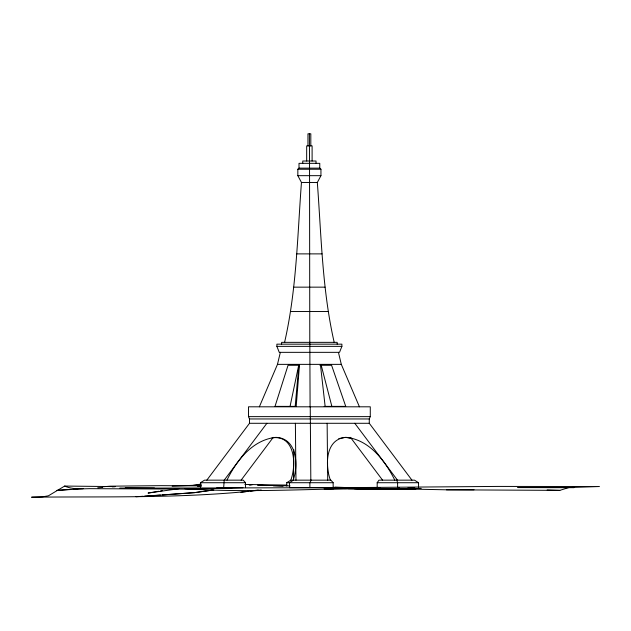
<?xml version="1.0" encoding="UTF-8"?>
<svg xmlns="http://www.w3.org/2000/svg" width="631" height="631" viewBox="0 0 631 631"><rect width="100%" height="100%" fill="white"/><g stroke="black" fill="none" stroke-linecap="round" stroke-linejoin="round"><path stroke-width="0.95" d="M293.47 480.159L293.794 449.643M284.589 342.349C296.586 289.905 297.446 235.876 301.452 182.462L297.84 175.67L297.84 169.242L299.015 168.138L319.767 168.138L320.942 169.242L320.942 175.67L317.33 182.462C321.337 235.876 322.196 289.905 334.193 342.349M295.19 406.38L298.842 365.278M293.17 480.159C298.715 464.795 296.964 438.166 275.905 437.362C252.637 439.72 236.475 460.504 226.963 480.159M290.063 406.38L298.708 365.278M259.357 406.806L277.482 364.363L280.345 352.343M341.892 346.364L339.533 352.343L279.249 352.343L276.891 346.364L276.891 344.163L341.892 344.163L341.892 346.364L276.891 346.364M411.956 480.159L369.277 423.291L369.277 418.96L370.279 416.626L370.279 406.806L248.511 406.806L248.511 416.626L249.505 418.96L249.505 423.291L206.826 480.159M311.264 480.159L309.884 482.715L309.884 487.668M377.172 487.668L377.172 482.715L378.986 480.159L414.504 480.159L418.542 482.715L418.542 487.668M266.889 423.291L224.21 480.159L223.682 487.668M241.113 480.159L273.247 437.346M293.447 480.159L289.455 482.715L289.455 487.668L333.152 487.668L333.152 482.715L330.936 480.159L290.796 480.159C296.578 464.834 295.261 434.656 272.095 437.835M286.766 486.02L286.766 482.715L290.804 480.159M200.477 487.668L200.477 482.715L204.539 480.159L243.219 480.159L245.538 482.715L245.538 487.668M112.334 486.809L115.244 486.611L64.654 486.059L48.406 495.816L42.451 496.842L31.55 497.196C108.122 496.376 185.017 498.687 261.242 489.987M393.01 488.717L446.432 489.806L559.8 490.374L568.744 487.566L599.45 486.525L497.607 486.422L345.023 487.645L125.009 488.157L154.445 488.268M338.784 438.608L345.37 437.362L352.035 438.466M158.681 491.265L148.048 493.071L179.03 488.694M160.613 490.934L162.538 490.602M192.487 485.499L201.179 484.016M212.781 490.019L194.529 492.637L141.407 496.534M213.893 489.948L194.529 492.637L162.325 494.901M249.726 484.979L252.629 484.576L286.719 485.073M240.9 492.306L248.598 491.273M250.523 491.021L253.41 490.634M255.334 490.374L258.221 489.987M249.111 484.9L252.629 484.576L244.86 484.466M70.467 489.348L56.885 490.429L83.15 488.709M73.377 489.12L78.228 488.733M102.474 486.801L110.236 486.185L161.284 485.657L201.273 485.894M135.981 496.755L142.811 496.274M144.767 496.132L160.377 495.035M97.742 487.755L102.601 487.44M172.145 486.185L201.281 484.971M242.959 487.716L191.508 489.151L89.365 488.662C81.202 488.891 72.186 489.498 64.654 486.059M197.424 486.193L201.313 486.13M333.831 488.709L324.121 488.812L375.271 488.717L371.383 488.646M344.51 488.591L380.438 488.197C315.224 488.512 249.979 493.087 184.796 488.725M415.979 488.899L364.852 489.333L348.312 488.702M446.432 489.806L474.031 489.774M297.84 169.242L320.942 169.242M297.84 175.67L320.942 175.67M301.452 182.462L317.33 182.462M296.728 253.883L322.055 253.883M293.762 287.152L325.02 287.152M290.575 311.533L328.207 311.533M277.482 364.363L341.3 364.363L359.425 406.806M319.901 365.278L331.59 365.278L345.741 406.38L324.168 406.38M248.511 416.626L370.279 416.626M249.505 418.96L369.277 418.96M249.505 423.291L369.277 423.291M200.477 482.715L245.538 482.715M286.766 482.715L333.152 482.715M377.172 482.715L418.542 482.715M568.744 487.566L517.72 487.558L574.021 487.668M216.914 487.668L232.232 487.668M399.51 487.668L397.609 487.668L397.609 482.715L396.804 480.159M408.076 487.668L414.733 487.668M547.132 489.971L559.8 490.374M119.819 488.063L154.705 488.244M332.49 487.921L341.245 488.086M290.118 485.902L257.732 485.223L266.511 485.562M347.689 487.55L361.484 487.905M354.33 488.709L370.081 489.175L421.114 488.426L364.852 489.333L370.081 489.175L360.356 488.694M273.333 485.823L283.082 486.193M334.943 487.085L343.753 487.447M333.121 487.353L347.713 488.071M354.788 423.291L397.475 480.159M350.442 437.346L382.575 480.159M394.793 480.159C385.178 460.756 369.411 439.886 346.316 437.362C325.399 438.458 324.918 465.205 330.407 480.159M321.211 365.278L331.859 406.38M338.437 352.343L341.3 364.363M320.501 365.278L325.139 406.38M327.134 423.291L327.726 480.159M310.823 480.159L310.239 406.806M295.379 423.291L295.978 480.159M310.089 406.806L309.845 344.163M337.167 344.163L337.167 342.349L281.615 342.349L281.615 344.163M319.767 168.138L319.767 163.342L299.015 163.342L299.015 168.138M316.028 163.342L316.028 161.015L302.754 161.015L302.754 163.342M312.108 161.015L312.108 145.887L306.674 145.887L306.674 161.015M310.815 145.887L310.815 133.804L307.967 133.804L307.967 145.887M309.782 344.163L309.537 163.342M309.411 133.804L309.482 163.342M299.457 365.278L296.199 406.38L275.013 406.38L288.051 365.278L299.457 365.278"/></g></svg>
